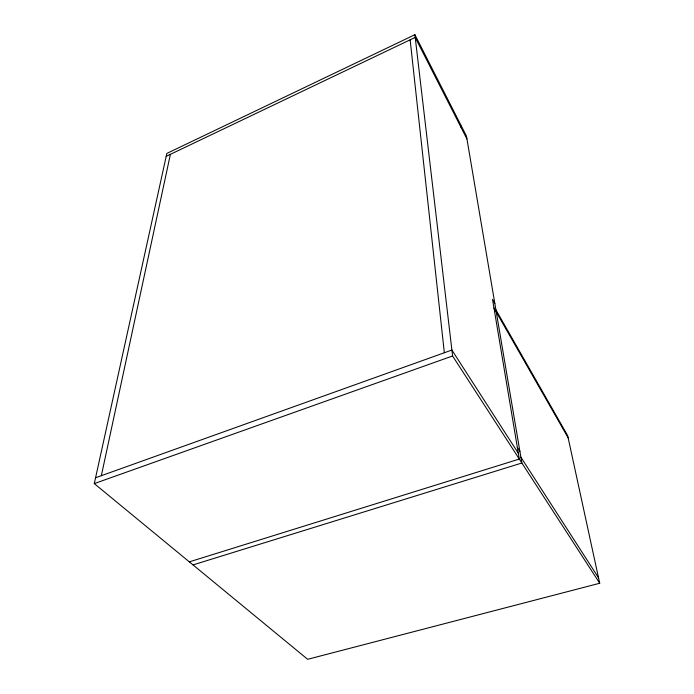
<?xml version="1.0" encoding="UTF-8"?>
<svg xmlns="http://www.w3.org/2000/svg" width="694" height="694" viewBox="0 0 694 694"><rect width="100%" height="100%" fill="white"/><g stroke="black" fill="none" stroke-linecap="round" stroke-linejoin="round"><path stroke-width="1.04" d="M101.341 475.694L170.394 154.328M495.915 309.88L567.666 435.667L599.711 583.255L307.65 659.3L94.289 483.605L166.838 153.426L414.891 34.7L466.455 136.102L521.871 463.011L193.019 564.907M166.204 156.332L415.203 37.407L466.941 138.974M95.581 477.758L451.881 350.045L518.331 453.243M94.289 483.605L452.583 355.979L599.711 583.255M189.323 561.854L519.312 459.064L492.523 299.409L494.822 303.452M520.882 457.199L598.514 577.764M517.368 447.483L519.91 451.447M493.963 307.997L568.126 437.793M460.478 124.356L460.946 127.21M414.891 34.7L452.583 355.979M410.145 39.827L444.334 352.752"/></g></svg>
